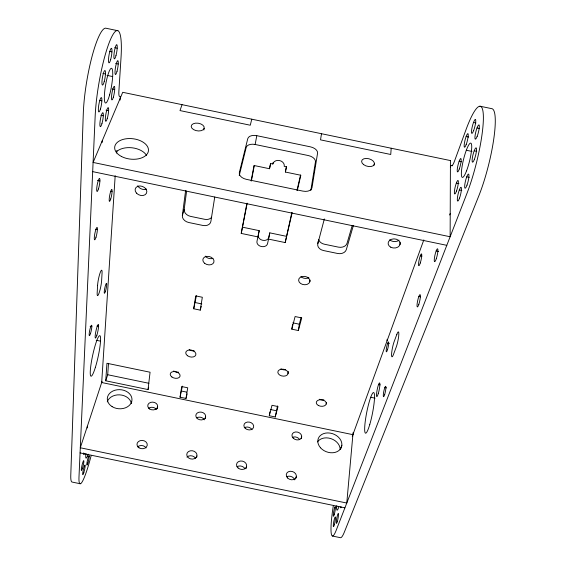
<?xml version="1.0" encoding="UTF-8"?>
<svg xmlns="http://www.w3.org/2000/svg" width="566" height="566" viewBox="0 0 566 566"><rect width="100%" height="100%" fill="white"/><g stroke="black" fill="none" stroke-linecap="round" stroke-linejoin="round"><path stroke-width="0.85" d="M87.263 427.974L87.355 426.255M102.078 142.618L102.163 140.955M399.999 244.689L400.134 242.283M387.045 340.881L387.151 339.267M101.689 382.496L115.188 175.686M116.667 153.046L116.837 150.436M120.126 100.048L120.353 96.567L119.603 96.503A12.325 1.96 -80.2 0 1 118.902 90.914L121.018 57.739A55.249 9.452 -80.3 0 0 110.703 39.012A55.249 9.452 -80.3 0 0 95.18 115.917L78.999 476.77A38.283 4.662 -77.2 0 0 91.091 455.863M105.729 380.791L106.946 363.273L150.068 372.23L148.03 389.571L105.729 380.791L107.696 374.734L108.509 363.337M391.198 148.235L390.738 154.483L320.519 139.859L321.502 133.718M353.071 432.7L346.774 503.04L80.301 447.77L102.029 381.484M131.51 403.367L131.68 401.641M326.235 404.046L326.419 402.461M214.74 197.025L210.877 221.462A7.301 5.547 16.1 0 1 202.925 225.459L188.733 222.509A7.308 5.54 17.2 0 1 182.358 215.533L185.627 190.459M157.355 408.73L157.574 407.018M182.358 215.533L184.191 209.406L186.61 190.997M203.923 129.975L204.149 128.355A6.573 3.856 8.8 0 0 195.496 123.162A6.573 3.856 8.8 0 0 193.537 129.593A6.573 3.856 8.8 0 0 204.149 128.355M353.417 225.381L346.314 249.641A7.308 5.54 6 0 1 337.669 253.49L323.49 250.54A7.294 5.547 7 0 1 317.809 243.713L318.156 241.342M309.85 281.719A5.695 4.174 8.4 0 0 302.435 276.456A5.695 4.174 8.4 0 0 300.574 283.467A5.695 4.174 8.4 0 0 309.85 281.719L310.083 280.142M292.565 324.424L291.815 329.171L298.353 330.53L299.315 324.198L301.112 317.469M180.052 397.205L181.7 386.55L187.721 387.802L186.002 398.443L180.052 397.205L182.365 386.139M193.714 308.781L195.702 295.884L202.331 297.263L200.251 310.14L193.714 308.781L196.395 295.707M288.016 373.73A5.172 3.453 9.3 0 0 281.217 369.237A5.172 3.453 9.3 0 0 279.661 375.032A5.172 3.453 9.3 0 0 288.016 373.73L288.384 371.367M269.94 411.829L269.289 415.734L275.239 416.965L277.524 405.9M310.826 190.431L315.446 161.918A8.044 4.797 12.9 0 0 308.385 155.565L255.153 144.486A8.044 4.804 10.9 0 0 246.182 147.493L239.241 175.524M286.332 236.298L269.777 232.852L268.532 239.107L285.2 242.573L291.858 212.469M196.6 457.604L196.911 455.934A5.144 4.181 9.5 0 0 190.148 450.854A5.144 4.181 9.5 0 0 188.563 457.922A5.144 4.181 9.5 0 0 196.911 455.934M255.153 144.486L256.794 135.677L310.43 146.849A8.101 4.79 12.9 0 1 317.561 153.202L312 187.679A8.433 5.186 13 0 1 302.867 191.11L246.394 179.351A8.433 5.186 10.8 0 1 239.347 172.552L247.759 138.663A8.108 4.79 10.9 0 1 256.794 135.677M205.309 418.684L205.628 416.993A4.967 3.898 9.9 0 0 199.062 412.197A4.967 3.898 9.9 0 0 197.591 418.798A4.967 3.898 9.9 0 0 205.628 416.993M268.532 239.107L267.555 243.656A5.412 4.089 11.6 0 1 261.414 246.543A5.412 4.089 11.6 0 1 256.957 241.456L257.898 236.892L241.229 233.425L246.903 203.335M251.113 180.986L254.035 165.505L269.508 168.732L270.661 163.348M241.229 233.425L247.193 203.173M251.41 180.851L254.325 165.392M297.277 190.593L300.836 175.255L285.363 172.036L286.417 166.63M269.508 168.732L270.569 163.517L272.847 163.991A5.809 4.719 11.5 0 1 279.505 160.539A5.809 4.719 11.5 0 1 284.224 166.354L286.495 166.829L285.363 172.036M242.658 227.214L259.214 230.659L258.273 235.215A5.37 4.089 11.6 0 0 262.702 240.295A5.37 4.089 11.6 0 0 268.8 237.402L269.777 232.852M257.898 236.892L259.214 230.659M272.847 163.991L273.166 162.449M296.994 190.339L300.546 175.014M285.2 242.573L292.127 212.752M186.002 398.443L187.134 393.83M251.771 119.185L250.271 125.22L180.002 110.582L182.026 104.66M246.026 468.726L246.642 466.25M200.251 310.14L201.234 306.263M269.289 415.734L272.005 405.298L278.019 406.551L275.239 416.965M291.815 329.171L295.098 316.543L301.728 317.922L298.353 330.53M317.809 243.713L324.346 218.929M148.03 389.571L148.681 387.278M352.243 225.466L347.043 243.288A7.259 5.533 5.9 0 1 338.447 247.144L324.36 244.215A7.245 5.54 7 0 1 318.708 239.475M373.977 165.392L374.444 163.829M301.197 438.579L301.699 436.931M295.594 479.006L296.365 476.565M340.407 449.354L341.857 445.265M352.3 436.294L423.821 239.913M450.345 167.069L450.939 165.435L452.567 165.774M449.637 214.981L450.225 213.424M117.862 30.713L106.295 28.3A55.256 10.068 -80.4 0 0 92.286 55.546A55.256 10.068 -80.4 0 0 83.301 113.441L70.785 475.065A38.29 4.967 -77.1 0 0 72.016 482.041L80.075 483.711M479.954 106.203L491.5 108.608A55.199 10.372 -76 0 1 493.736 139.208A55.199 10.372 -76 0 1 478.836 195.815L344.475 531.807A38.262 5.122 -79.4 0 1 340.484 537.7L332.433 536.03M114.756 47.678L117.197 48.181M473.516 122.454L475.949 122.964M109.436 51.357L111.934 51.874M477.011 127.966L479.508 128.489M115.669 63.477L118.23 64.015M466.129 136.512L468.69 137.043M102.941 73.439L105.467 73.962M474.209 150.797L476.728 151.32M107.009 75.377L112.662 76.559M466.334 150.252L471.973 151.426M112.167 88.968L114.707 89.499M459.153 161.26L461.686 161.784M99.368 100.338L101.866 100.854M466.731 176.854L469.228 177.377M106.075 110.144L108.637 110.681M456.345 183.101L458.899 183.632M100.861 115.273L103.302 115.775M459.337 189.928L461.771 190.431M92.683 171.632L446.8 245.333M97.444 180.448L99.927 180.964M436.16 250.929L438.629 251.445M110.441 191.35L112.082 191.697M420.283 255.825L421.918 256.165M95.696 229.28L97.409 229.64M418.847 296.485L420.559 296.839M195.327 302.584L201.829 303.935M292.82 322.846L299.315 324.198M387.675 343.251L389.302 343.583M96.97 326.037L98.597 326.377M378.562 384.533L380.182 384.873M90.143 326.313L91.848 326.667M384.845 387.533L386.55 387.887M96.227 340.258L100.543 341.156M370.73 397.268L375.039 398.167M107.696 374.734L148.9 383.288M181.601 391.064L186.667 392.118M270.329 409.487L276.243 410.718M101.434 382.467L353.149 434.716M80.068 452.906L344.913 507.836M87.673 456.231L89.237 456.557M334.732 507.469L336.296 507.794M450.939 165.435L451.682 165.682A12.31 2.023 -76.3 0 0 454.604 160.857L466.023 129.642A55.199 9.764 -76.1 0 1 483.378 116.695A55.199 9.764 -76.1 0 1 466.978 193.346L336.268 530.109A38.262 4.818 -79.4 0 1 333.261 506.089M116.235 151.943A16.853 10.294 6.2 0 1 132.111 147.797A16.853 10.294 6.2 0 1 146.544 155.395M186.964 457.123A5.115 4.174 9.5 0 1 195.666 458.552M292.325 437.447A4.953 3.884 17.8 0 1 299.69 439.612M317.505 441.876A12.275 9.551 20.3 0 1 330.919 438.622A12.275 9.551 20.3 0 1 340.152 449.298M244.3 427.783A4.938 3.898 13.9 0 1 252.026 429.714M107.271 401.846A12.282 9.558 3.4 0 1 119.73 394.856A12.282 9.558 3.4 0 1 131.326 403.233M148.589 408.249A4.96 3.884 5.9 0 1 156.464 409.551M196.643 417.892A4.938 3.898 9.9 0 1 204.354 419.823M237.005 466.773A5.115 4.174 14.3 0 1 245 468.79M137.595 446.878A5.136 4.16 4.7 0 1 146.106 447.918M286.707 476.756A5.129 4.153 19 0 1 294.688 479.855M338.857 506.818A12.233 1.542 -79.4 0 1 336.742 505.742M341.241 506.966A5.08 0.651 -79.4 0 1 340.506 506.91M84.341 453.783A5.08 0.637 -77.1 0 1 83.711 452.934M88.14 454.18A12.247 1.493 -77.2 0 1 85.947 453.458M212.979 258.351A5.653 4.174 14.8 0 1 205.316 256.136M308.873 277.673A5.653 4.174 8.4 0 1 300.971 276.654M323.908 399.893A5.037 3.29 7.4 0 1 319.337 399.249M146.453 189.094A6.007 4.585 21.3 0 1 137.771 185.797M399.03 240.168A6 4.578 1.9 0 1 389.748 239.722M194.209 350.856A5.144 3.453 13.9 0 1 189.185 349.639M285.497 369.824A5.144 3.453 9.3 0 1 280.892 368.862M178.594 372.159A5.016 3.283 14.3 0 1 173.698 370.971M184.191 209.406A7.259 5.533 17.2 0 0 190.516 216.368L204.609 219.297A7.252 5.54 16.2 0 0 211.705 217.217M450.43 160.574L450.133 236.751L93.093 162.435L122.716 92.3L450.43 160.574M97.593 285.299L97.175 292.919A9.07 1.33 -78.3 0 0 99.036 293.167A9.07 1.33 -78.3 0 0 101.618 280.651L102.064 273.031A9.141 1.351 -78.4 0 0 100.203 272.6A9.141 1.351 -78.4 0 0 97.593 285.299M396.865 334.308L394.205 341.461A9.063 1.373 -78.2 0 0 391.587 353.962A9.063 1.373 -78.2 0 0 393.455 354.486L396.136 347.347A9.134 1.394 -78.1 0 0 398.804 334.669A9.134 1.394 -78.1 0 0 396.865 334.308M363.591 164.6A6.573 3.856 15 0 0 374.275 164.508A6.573 3.856 15 0 0 366.223 158.416A6.573 3.856 15 0 0 363.591 164.6M121.386 156.442A16.987 10.273 6.3 0 0 148.363 151.341A16.987 10.273 6.3 0 0 124.959 138.967A16.987 10.273 6.3 0 0 121.386 156.442M293.28 438.24A4.981 3.891 17.7 0 0 301.522 437.617A4.981 3.891 17.7 0 0 295.707 431.95A4.981 3.891 17.7 0 0 293.28 438.24M320.547 447.819A12.353 9.565 20.2 0 0 341.135 447.826A12.353 9.565 20.2 0 0 327.856 432.919A12.353 9.565 20.2 0 0 320.547 447.819M245.439 428.533A4.967 3.898 13.9 0 0 253.589 427.302A4.967 3.898 13.9 0 0 247.384 422.059A4.967 3.898 13.9 0 0 245.439 428.533M112.103 406.629A12.36 9.572 3.5 0 0 131.878 400.799A12.36 9.572 3.5 0 0 114.94 390.25A12.36 9.572 3.5 0 0 112.103 406.629M149.735 409.027A4.988 3.891 6 0 0 157.645 406.671A4.988 3.891 6 0 0 150.733 402.362A4.988 3.891 6 0 0 149.735 409.027M238.102 467.99A5.144 4.181 14.3 0 0 246.557 466.61A5.144 4.181 14.3 0 0 240.161 461.049A5.144 4.181 14.3 0 0 238.102 467.99M139.024 447.819A5.165 4.167 4.8 0 0 147.245 445.244A5.165 4.167 4.8 0 0 140.12 440.681A5.165 4.167 4.8 0 0 139.024 447.819M287.634 478.022A5.165 4.16 18.9 0 0 296.174 477.301A5.165 4.16 18.9 0 0 290.174 471.273A5.165 4.16 18.9 0 0 287.634 478.022M456.5 191.039A6.934 1.21 -76.5 0 0 458.028 180.497A6.934 1.21 -76.5 0 0 454.562 190.141A6.934 1.21 -76.5 0 0 456.5 191.039M334.329 514.246A4.882 0.601 -79.4 0 0 335.27 506.683A4.882 0.601 -79.4 0 0 333.416 513.468A4.882 0.601 -79.4 0 0 334.329 514.246M474.336 159.478A7.408 1.351 -76 0 0 476.232 147.889A7.408 1.351 -76 0 0 472.391 157.659A7.408 1.351 -76 0 0 474.336 159.478M477.166 136.335A7.372 1.316 -75.8 0 0 479.041 124.923A7.372 1.316 -75.8 0 0 475.207 134.807A7.372 1.316 -75.8 0 0 477.166 136.335M384.696 394.46A5.327 0.807 -78.6 0 0 385.687 386.295A5.327 0.807 -78.6 0 0 383.415 393.759A5.327 0.807 -78.6 0 0 384.696 394.46M467.007 185.124A7.287 1.33 -76.3 0 0 468.57 174.08A7.287 1.33 -76.3 0 0 464.849 184.261A7.287 1.33 -76.3 0 0 467.007 185.124M459.528 198.121A7.096 1.266 -76.5 0 0 461.085 187.304A7.096 1.266 -76.5 0 0 457.512 197.124A7.096 1.266 -76.5 0 0 459.528 198.121M466.547 170.847A17.638 3.113 -76.2 0 0 471.053 143.29A17.638 3.113 -76.2 0 0 462.054 166.637A17.638 3.113 -76.2 0 0 466.547 170.847M436.308 258.704A6.643 1.139 -77.2 0 0 437.56 248.757A6.643 1.139 -77.2 0 0 434.391 258.23A6.643 1.139 -77.2 0 0 436.308 258.704M334.379 524.675A4.974 0.623 -79.5 0 0 335.341 516.935A4.974 0.623 -79.5 0 0 333.452 523.798A4.974 0.623 -79.5 0 0 334.379 524.675M418.826 304.352A6.325 1.047 -77.7 0 0 420.099 294.638A6.325 1.047 -77.7 0 0 417.184 303.404A6.325 1.047 -77.7 0 0 418.826 304.352M337.393 521.328A5.059 0.644 -79.5 0 0 338.355 513.475A5.059 0.644 -79.5 0 0 336.423 520.465A5.059 0.644 -79.5 0 0 337.393 521.328M420.276 262.992A6.077 0.955 -77.4 0 0 421.486 253.858A6.077 0.955 -77.4 0 0 418.684 262.504A6.077 0.955 -77.4 0 0 420.276 262.992M369.775 424.472A20.716 2.908 -78.8 0 0 373.786 392.613A20.716 2.908 -78.8 0 0 365.233 421.528A20.716 2.908 -78.8 0 0 369.775 424.472M473.636 130.569A7.202 1.252 -75.8 0 0 475.468 119.447A7.202 1.252 -75.8 0 0 471.761 129.14A7.202 1.252 -75.8 0 0 473.636 130.569M459.337 168.909A6.898 1.182 -76.3 0 0 460.837 158.544A6.898 1.182 -76.3 0 0 457.392 168.272A6.898 1.182 -76.3 0 0 459.337 168.909M466.172 144.571A7.004 1.196 -76 0 0 467.983 133.675A7.004 1.196 -76 0 0 464.431 143.007A7.004 1.196 -76 0 0 466.172 144.571M378.293 393.561A6.962 1.005 -78.6 0 0 379.623 382.906A6.962 1.005 -78.6 0 0 376.694 392.684A6.962 1.005 -78.6 0 0 378.293 393.561M387.547 349.54A5.101 0.743 -78.2 0 0 388.488 341.906A5.101 0.743 -78.2 0 0 386.295 349.257A5.101 0.743 -78.2 0 0 387.547 349.54M105.439 291.341A5.108 0.715 -78.3 0 0 106.578 283.34A5.108 0.715 -78.3 0 0 104.413 290.224A5.108 0.715 -78.3 0 0 105.439 291.341M96.871 335.199A6.969 0.976 -77.9 0 0 98.385 324.488A6.969 0.976 -77.9 0 0 95.371 334.152A6.969 0.976 -77.9 0 0 96.871 335.199M117.028 71.266A7.011 1.16 -80.4 0 0 117.82 60.661A7.011 1.16 -80.4 0 0 115.068 70.792A7.011 1.16 -80.4 0 0 117.028 71.266M113.356 97.218A6.905 1.146 -80.2 0 0 114.389 86.386A6.905 1.146 -80.2 0 0 111.594 95.831A6.905 1.146 -80.2 0 0 113.356 97.218M115.966 55.645A7.202 1.217 -80.6 0 0 116.766 44.65A7.202 1.217 -80.6 0 0 113.943 54.966A7.202 1.217 -80.6 0 0 115.966 55.645M95.364 367.398A20.73 2.816 -77.8 0 0 99.949 335.73A20.73 2.816 -77.8 0 0 90.963 364.695A20.73 2.816 -77.8 0 0 95.364 367.398M110.731 198.977A6.085 0.927 -79.1 0 0 111.877 189.454A6.085 0.927 -79.1 0 0 109.337 197.732A6.085 0.927 -79.1 0 0 110.731 198.977M82.509 468.28A5.059 0.623 -77 0 0 83.74 460.66A5.059 0.623 -77 0 0 81.511 467.813A5.059 0.623 -77 0 0 82.509 468.28M96.008 237.196A6.325 1.012 -78.8 0 0 97.126 227.468A6.325 1.012 -78.8 0 0 94.402 236.305A6.325 1.012 -78.8 0 0 96.008 237.196M83.839 472.497A4.974 0.601 -77 0 0 85.049 465.019A4.974 0.601 -77 0 0 82.869 472.079A4.974 0.601 -77 0 0 83.839 472.497M98.463 188.924A6.643 1.104 -79.3 0 0 99.644 178.467A6.643 1.104 -79.3 0 0 96.807 187.438A6.643 1.104 -79.3 0 0 98.463 188.924M109.613 94.862A17.652 3.021 -80.3 0 0 111.523 68.274A17.652 3.021 -80.3 0 0 104.484 93.885A17.652 3.021 -80.3 0 0 109.613 94.862M101.922 123.721A7.103 1.231 -80 0 0 102.906 112.712A7.103 1.231 -80 0 0 99.963 122.596A7.103 1.231 -80 0 0 101.922 123.721M100.458 109.019A7.294 1.288 -80.2 0 0 101.456 97.628A7.294 1.288 -80.2 0 0 98.434 107.689A7.294 1.288 -80.2 0 0 100.458 109.019M90.532 333.416A5.335 0.778 -77.9 0 0 91.664 325.224A5.335 0.778 -77.9 0 0 89.322 332.624A5.335 0.778 -77.9 0 0 90.532 333.416M110.681 59.515A7.372 1.274 -80.6 0 0 111.46 48.28A7.372 1.274 -80.6 0 0 108.545 58.864A7.372 1.274 -80.6 0 0 110.681 59.515M104.208 81.638A7.415 1.309 -80.4 0 0 104.943 70.481A7.415 1.309 -80.4 0 0 101.979 81.249A7.415 1.309 -80.4 0 0 104.208 81.638M87.928 463.009A4.882 0.58 -77.1 0 0 89.131 455.63A4.882 0.58 -77.1 0 0 87.008 462.521A4.882 0.58 -77.1 0 0 87.928 463.009M107.278 118.443A6.941 1.167 -80 0 0 108.283 107.66A6.941 1.167 -80 0 0 105.432 117.289A6.941 1.167 -80 0 0 107.278 118.443M204.659 263.317A5.695 4.181 14.8 0 0 213.906 262.157A5.695 4.181 14.8 0 0 206.71 256.377A5.695 4.181 14.8 0 0 204.659 263.317M318.304 405.44A5.066 3.283 7.5 0 0 326.306 403.763A5.066 3.283 7.5 0 0 319.281 399.837A5.066 3.283 7.5 0 0 318.304 405.44M136.463 193.105A6.049 4.592 21.2 0 0 146.495 193.239A6.049 4.592 21.2 0 0 139.993 185.966A6.049 4.592 21.2 0 0 136.463 193.105M390.766 247.2A6.042 4.585 2 0 0 400.176 243.861A6.042 4.585 2 0 0 391.502 239.291A6.042 4.585 2 0 0 390.766 247.2M187.459 355.71A5.172 3.453 13.9 0 0 195.822 354.896A5.172 3.453 13.9 0 0 189.214 349.986A5.172 3.453 13.9 0 0 187.459 355.71M171.93 377.013A5.044 3.276 14.3 0 0 180.03 376.27A5.044 3.276 14.3 0 0 173.543 371.565A5.044 3.276 14.3 0 0 171.93 377.013"/></g></svg>
